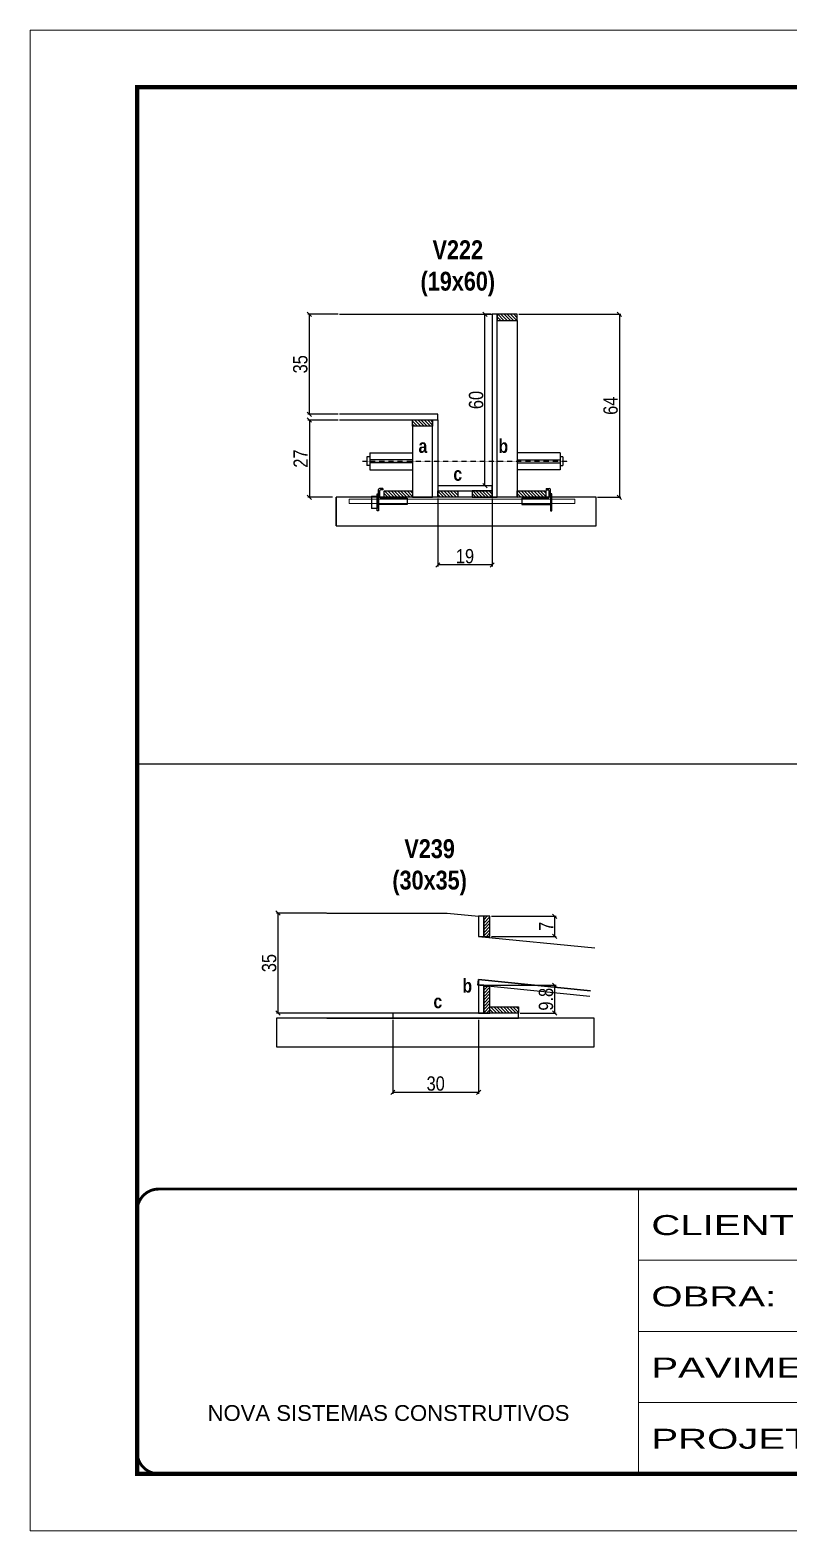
# Model space of a CAD drawing. Extents: x 3309 to 9590, y -2522 to 15424.
# Drawn here: x 4908 to 5439, y 10112 to 11162 of the extents above; entities that cross this region are included whole.
import ezdxf

# ---------------------------------------------------------------- set-up
doc = ezdxf.new("R2010")
doc.units = 0
for name, pattern in [('CONTINUO', [0]), ('DASHED', [0.75, 0.5, -0.25]), ('HIDDEN', [0.375, 0.25, -0.125])]:
    doc.linetypes.add(name, pattern=pattern)
for name, color, linetype in [('barrote', 251, 'Continuous'), ('COTA', 241, 'Continuous'), ('detalhes', 4, 'Continuous'), ('NOMENCLATURA', 7, 'Continuous'), ('Painéis', 200, 'Continuous'), ('presilha', 1, 'Continuous'), ('SARR_2.2x10', 60, 'Continuous'), ('SARR_2.2x7', 40, 'Continuous'), ('SARR_3.5x7', 81, 'Continuous'), ('TENSOR', 3, 'Continuous')]:
    doc.layers.add(name, color=color, linetype=linetype)
for name, color, linetype, lineweight in [('CONCRETO', 251, 'Continuous', 25), ('Folhas', 255, 'Continuous', 9), ('SARRAFO DE PRESSAO', 251, 'DASHED', 9), ('SCO-___-LAJ', 2, 'Continuous', 0)]:
    doc.layers.add(name, color=color, linetype=linetype, lineweight=lineweight)
doc.styles.add('ARIAL', font='arial.ttf')
doc.styles.add('COTA TECNICA 2X', font='techl___.ttf', dxfattribs={"height": 10})
doc.styles.add('TECNICA', font='techb___.ttf', dxfattribs={"height": 10})
doc.styles.add('Tecnologia', font='')
doc.styles.get('Tecnologia').set_extended_font_data('Forgotten Futurist')
doc.dimstyles.new('SECAO', dxfattribs={"dimscale": 0.333333, "dimtxt": 5, "dimasz": 9, "dimexe": 3, "dimexo": 3, "dimgap": 3, "dimtad": 1, "dimdec": 1, "dimlfac": 0.5, "dimzin": 12, "dimdsep": 46, "dimtxsty": 'COTA TECNICA 2X', "dimblk1": 'OBLIQUE', "dimblk2": 'OBLIQUE', "dimsah": 1, "dimcen": 0.9, "dimclrd": 4, "dimclre": 4, "dimclrt": 240, "dimadec": 1, "dimazin": 3, "dimtfac": 1, "dimtdec": 1, "dimtmove": 0, "dimatfit": 3, "dimfxl": 1, "dimtolj": 1, "dimtzin": 12, "dimarcsym": 0})
pattern_1 = [(135, (38428.7128, -112676.833), (-1.122532015, -1.122532015), [])]

# ---------------------------------------------------------------- blocks, each defined once
blk = doc.blocks.new('9999999999')
at = {"color": 30, "linetype": 'CONTINUO'}
for p, q in [((98564.6, 34230.2), (98564.6, 34429.4)), ((98564.6, 34379.6), (99584, 34379.6)), ((98564.6, 34329.8), (99488, 34329.8)), ((98564.6, 34280), (99488, 34280))]:
    blk.add_line(p, q, dxfattribs=at)
at = {"color": 30, "linetype": 'CONTINUO', "const_width": 2}
blk.add_lwpolyline([(99584, 34230.2), (99584, 34414.4, 0.414214), (99569, 34429.4), (98229, 34429.4, 0.414214), (98214, 34414.4), (98214, 34245.2, 0.414214), (98229, 34230.2), (99584, 34230.2)], format="xyb", dxfattribs=at)
at = {"layer": 'Folhas'}
blk.add_lwpolyline([(98139, 34190.2), (99624, 34190.2), (99624, 35240.2), (98139, 35240.2)], close=True, dxfattribs=at)
at = {"layer": 'Folhas', "color": 30, "const_width": 3}
blk.add_lwpolyline([(98214, 34230.2), (99584, 34230.2), (99584, 35200.2), (98214, 35200.2)], close=True, dxfattribs=at)
at = {"color": 7, "linetype": 'Continuous', "ltscale": 5, "style": 'ARIAL'}
blk.add_text('NOVA SISTEMAS CONSTRUTIVOS', height=11.059, dxfattribs=at).set_placement((98263.2, 34267.2))
at = {"layer": 'Folhas', "color": 7, "style": 'Tecnologia', "width": 1.5}
for s, p in [('CLIENTE:', (98573.7, 34397.2)), ('OBRA:', (98573.7, 34347.3)), ('PAVIMENTO:', (98573.7, 34297.5)), ('PROJETO:', (98573.7, 34247.7))]:
    blk.add_text(s, height=14, dxfattribs=at).set_placement(p)
blk = doc.blocks.new('_Oblique')
at = {"color": 0, "linetype": 'ByBlock', "lineweight": -2}
blk.add_line((-0.5, -0.5), (0.5, 0.5), dxfattribs=at)
blk = doc.blocks.new('*D385')
at = {"layer": 'COTA', "color": 4, "lineweight": -2, "transparency": 16777216}
for p, q in [((5193.2, 10834.3), (5193.2, 10786.9)), ((5231.2, 10834.3), (5231.2, 10786.9)), ((5231.2, 10787.9), (5193.2, 10787.9))]:
    blk.add_line(p, q, dxfattribs=at)
at = {"layer": 'Defpoints', "color": 0, "transparency": 16777216}
for p in [(5193.2, 10835.3), (5231.2, 10835.3), (5193.2, 10787.9)]:
    blk.add_point(p, dxfattribs=at)
at = {"layer": 'COTA', "color": 4, "lineweight": -2, "transparency": 16777216, "xscale": 3, "yscale": 3, "zscale": 3, "rotation": 180}
blk.add_blockref('_Oblique', (5193.2, 10787.9), dxfattribs=at)
at = {"layer": 'COTA', "color": 4, "lineweight": -2, "transparency": 16777216, "xscale": 3, "yscale": 3, "zscale": 3}
blk.add_blockref('_Oblique', (5231.2, 10787.9), dxfattribs=at)
at = {"layer": 'COTA', "color": 240, "transparency": 16777216, "insert": (5212.2, 10794), "char_height": 10, "attachment_point": 5, "style": 'COTA TECNICA 2X'}
blk.add_mtext('\\A1;19', dxfattribs=at)
blk = doc.blocks.new('PRESILHA METÁLICA 1')
at = {"layer": 'presilha'}
for p, q in [((7.5, 10.6), (7.5, 19.9)), ((12, 21), (8.6, 21)), ((9, 11.6), (9, 18.9)), ((12, 19.5), (9.6, 19.5)), ((12, 21), (12, 19.5)), ((0, 13), (6, 13)), ((0, 13), (0, 0)), ((6, 0), (0, 0)), ((6, 15.5), (7.5, 15.5)), ((6, -2.5), (6, 15.5)), ((6, 13), (6, 0)), ((7.5, 15.5), (7.5, -2.5)), ((37.5, 4.1), (7.5, 4.1)), ((37.5, 11), (9.6, 11)), ((37.5, 11), (37.5, 4.1)), ((7.5, -2.5), (6, -2.5))]:
    blk.add_line(p, q, dxfattribs=at)
for centre, radius, start, end in [((8.6, 19.9), 1.14, 90, 180), ((9.6, 18.9), 0.57, 90, 180), ((9.6, 11.6), 0.57, 180, 270)]:
    blk.add_arc(centre, radius, start, end, dxfattribs=at)
blk = doc.blocks.new('PRESILHA METÁLICA 2')
at = {"layer": 'presilha'}
for p, q in [((-5.2, 23.5), (-5.2, 22)), ((-5.2, 23.5), (-1.9, 23.5)), ((-5.2, 22), (-2.8, 22)), ((-2.2, 14.1), (-2.2, 21.4)), ((0.8, 18), (-0.8, 18)), ((-0.8, 18), (-0.8, 0)), ((-0.8, 14.6), (-0.8, 22.4)), ((0.8, 0), (0.8, 18)), ((-30.8, 13.5), (-30.8, 6.6)), ((-30.8, 13.5), (-2.8, 13.5)), ((-30.8, 6.6), (-0.8, 6.6)), ((-0.8, 0), (0.8, 0))]:
    blk.add_line(p, q, dxfattribs=at)
for centre, radius, start, end in [((-2.8, 21.4), 0.57, 0, 90), ((-1.9, 22.4), 1.14, 0, 90), ((-2.8, 14.1), 0.57, 270, 0)]:
    blk.add_arc(centre, radius, start, end, dxfattribs=at)
blk = doc.blocks.new('*D386')
at = {"layer": 'COTA', "color": 4, "lineweight": -2, "transparency": 16777216}
for p, q in [((5249.8, 10963.3), (5321.2, 10963.3)), ((5320.2, 10963.3), (5320.2, 10835.3)), ((5305, 10835.3), (5321.2, 10835.3))]:
    blk.add_line(p, q, dxfattribs=at)
at = {"layer": 'Defpoints', "color": 0, "transparency": 16777216}
for p in [(5248.8, 10963.3), (5304, 10835.3), (5320.2, 10835.3)]:
    blk.add_point(p, dxfattribs=at)
at = {"layer": 'COTA', "color": 4, "lineweight": -2, "transparency": 16777216, "xscale": 3, "yscale": 3, "zscale": 3}
for p, rotation in [((5320.2, 10963.3), 90), ((5320.2, 10835.3), 270)]:
    blk.add_blockref('_Oblique', p, dxfattribs=dict(at, rotation=rotation))
at = {"layer": 'COTA', "color": 240, "transparency": 16777216, "insert": (5314.1, 10899.3), "char_height": 10, "attachment_point": 5, "rotation": 90, "style": 'COTA TECNICA 2X'}
blk.add_mtext('\\A1;64', dxfattribs=at)
blk = doc.blocks.new('*D387')
at = {"layer": 'COTA', "color": 4, "lineweight": -2, "transparency": 16777216}
for p, q in [((5123.5, 10889.3), (5102.3, 10889.3)), ((5103.3, 10889.3), (5103.3, 10835.3)), ((5119.4, 10835.3), (5102.3, 10835.3))]:
    blk.add_line(p, q, dxfattribs=at)
at = {"layer": 'Defpoints', "color": 0, "transparency": 16777216}
for p in [(5124.5, 10889.3), (5103.3, 10835.3), (5120.4, 10835.3)]:
    blk.add_point(p, dxfattribs=at)
at = {"layer": 'COTA', "color": 4, "lineweight": -2, "transparency": 16777216, "xscale": 3, "yscale": 3, "zscale": 3}
for p, rotation in [((5103.3, 10889.3), 90), ((5103.3, 10835.3), 270)]:
    blk.add_blockref('_Oblique', p, dxfattribs=dict(at, rotation=rotation))
at = {"layer": 'COTA', "color": 240, "transparency": 16777216, "insert": (5097.2, 10862.3), "char_height": 10, "attachment_point": 5, "rotation": 90, "style": 'COTA TECNICA 2X'}
blk.add_mtext('\\A1;27', dxfattribs=at)
blk = doc.blocks.new('*D383')
at = {"layer": 'COTA', "color": 4, "lineweight": -2, "transparency": 16777216}
for p, q in [((5230.2, 10963.3), (5225.1, 10963.3)), ((5226.1, 10843.3), (5226.1, 10963.3)), ((5230.2, 10843.3), (5225.1, 10843.3))]:
    blk.add_line(p, q, dxfattribs=at)
at = {"layer": 'Defpoints', "color": 0, "transparency": 16777216}
for p in [(5226.1, 10963.3), (5231.2, 10963.3), (5231.2, 10843.3)]:
    blk.add_point(p, dxfattribs=at)
at = {"layer": 'COTA', "color": 4, "lineweight": -2, "transparency": 16777216, "xscale": 3, "yscale": 3, "zscale": 3}
for p, rotation in [((5226.1, 10963.3), 90), ((5226.1, 10843.3), 270)]:
    blk.add_blockref('_Oblique', p, dxfattribs=dict(at, rotation=rotation))
at = {"layer": 'COTA', "color": 240, "transparency": 16777216, "insert": (5220, 10903.3), "char_height": 10, "attachment_point": 5, "rotation": 90, "style": 'COTA TECNICA 2X'}
blk.add_mtext('\\A1;60', dxfattribs=at)
blk = doc.blocks.new('*D384')
at = {"layer": 'COTA', "color": 4, "lineweight": -2, "transparency": 16777216}
for p, q in [((5123.5, 10963.3), (5102.3, 10963.3)), ((5103.3, 10893.3), (5103.3, 10963.3)), ((5123.5, 10893.3), (5102.3, 10893.3))]:
    blk.add_line(p, q, dxfattribs=at)
at = {"layer": 'Defpoints', "color": 0, "transparency": 16777216}
for p in [(5103.3, 10963.3), (5124.5, 10963.3), (5124.5, 10893.3)]:
    blk.add_point(p, dxfattribs=at)
at = {"layer": 'COTA', "color": 4, "lineweight": -2, "transparency": 16777216, "xscale": 3, "yscale": 3, "zscale": 3}
for p, rotation in [((5103.3, 10963.3), 90), ((5103.3, 10893.3), 270)]:
    blk.add_blockref('_Oblique', p, dxfattribs=dict(at, rotation=rotation))
at = {"layer": 'COTA', "color": 240, "transparency": 16777216, "insert": (5097, 10928.3), "char_height": 10, "attachment_point": 5, "rotation": 90, "style": 'COTA TECNICA 2X'}
blk.add_mtext('\\A1;35', dxfattribs=at)
blk = doc.blocks.new('*D444')
at = {"layer": 'COTA', "color": 4, "lineweight": -2, "transparency": 16777216}
for p, q in [((5161.7, 10469.8), (5161.7, 10417.9)), ((5221.7, 10469.8), (5221.7, 10417.9)), ((5221.7, 10418.9), (5161.7, 10418.9))]:
    blk.add_line(p, q, dxfattribs=at)
at = {"layer": 'Defpoints', "color": 0, "transparency": 16777216}
for p in [(5161.7, 10470.8), (5221.7, 10470.8), (5161.7, 10418.9)]:
    blk.add_point(p, dxfattribs=at)
at = {"layer": 'COTA', "color": 4, "lineweight": -2, "transparency": 16777216, "xscale": 3, "yscale": 3, "zscale": 3, "rotation": 180}
blk.add_blockref('_Oblique', (5161.7, 10418.9), dxfattribs=at)
at = {"layer": 'COTA', "color": 4, "lineweight": -2, "transparency": 16777216, "xscale": 3, "yscale": 3, "zscale": 3}
blk.add_blockref('_Oblique', (5221.7, 10418.9), dxfattribs=at)
at = {"layer": 'COTA', "color": 240, "transparency": 16777216, "insert": (5191.7, 10425.1), "char_height": 10, "attachment_point": 5, "style": 'COTA TECNICA 2X'}
blk.add_mtext('\\A1;30', dxfattribs=at)
blk = doc.blocks.new('*D447')
at = {"layer": 'COTA', "color": 4, "lineweight": -2, "transparency": 16777216}
for p, q in [((5115.4, 10544.4), (5080.4, 10544.4)), ((5081.4, 10474.4), (5081.4, 10544.4)), ((5115.4, 10474.4), (5080.4, 10474.4))]:
    blk.add_line(p, q, dxfattribs=at)
at = {"layer": 'Defpoints', "color": 0, "transparency": 16777216}
for p in [(5081.4, 10544.4), (5116.4, 10544.4), (5116.4, 10474.4)]:
    blk.add_point(p, dxfattribs=at)
at = {"layer": 'COTA', "color": 4, "lineweight": -2, "transparency": 16777216, "xscale": 3, "yscale": 3, "zscale": 3}
for p, rotation in [((5081.4, 10544.4), 90), ((5081.4, 10474.4), 270)]:
    blk.add_blockref('_Oblique', p, dxfattribs=dict(at, rotation=rotation))
at = {"layer": 'COTA', "color": 240, "transparency": 16777216, "insert": (5075.2, 10509.4), "char_height": 10, "attachment_point": 5, "rotation": 90, "style": 'COTA TECNICA 2X'}
blk.add_mtext('\\A1;35', dxfattribs=at)
blk = doc.blocks.new('*D448')
at = {"layer": 'COTA', "color": 4, "lineweight": -2, "transparency": 16777216}
for p, q in [((5222.7, 10493.9), (5276, 10493.9)), ((5275, 10474.4), (5275, 10493.9)), ((5250.7, 10474.4), (5276, 10474.4))]:
    blk.add_line(p, q, dxfattribs=at)
at = {"layer": 'Defpoints', "color": 0, "transparency": 16777216}
for p in [(5221.7, 10493.9), (5275, 10493.9), (5249.7, 10474.4)]:
    blk.add_point(p, dxfattribs=at)
at = {"layer": 'COTA', "color": 4, "lineweight": -2, "transparency": 16777216, "xscale": 3, "yscale": 3, "zscale": 3}
for p, rotation in [((5275, 10493.9), 90), ((5275, 10474.4), 270)]:
    blk.add_blockref('_Oblique', p, dxfattribs=dict(at, rotation=rotation))
at = {"layer": 'COTA', "color": 240, "transparency": 16777216, "insert": (5268.9, 10484.1), "char_height": 10, "attachment_point": 5, "rotation": 90, "style": 'COTA TECNICA 2X'}
blk.add_mtext('\\A1;9.8', dxfattribs=at)
blk = doc.blocks.new('*D449')
at = {"layer": 'COTA', "color": 4, "lineweight": -2, "transparency": 16777216}
for p, q in [((5230.7, 10542.2), (5276, 10542.2)), ((5275, 10528.1), (5275, 10542.2)), ((5230.7, 10528.1), (5276, 10528.1))]:
    blk.add_line(p, q, dxfattribs=at)
at = {"layer": 'Defpoints', "color": 0, "transparency": 16777216}
for p in [(5229.7, 10542.2), (5275, 10542.2), (5229.7, 10528.1)]:
    blk.add_point(p, dxfattribs=at)
at = {"layer": 'COTA', "color": 4, "lineweight": -2, "transparency": 16777216, "xscale": 3, "yscale": 3, "zscale": 3}
for p, rotation in [((5275, 10542.2), 90), ((5275, 10528.1), 270)]:
    blk.add_blockref('_Oblique', p, dxfattribs=dict(at, rotation=rotation))
at = {"layer": 'COTA', "color": 240, "transparency": 16777216, "insert": (5269, 10535.1), "char_height": 10, "attachment_point": 5, "rotation": 90, "style": 'COTA TECNICA 2X'}
blk.add_mtext('\\A1;7', dxfattribs=at)

msp = doc.modelspace()

# ---------------------------------------------------------------- hatches: boundary and pattern name
at = {"layer": 'SARR_2.2x10'}
h = msp.add_hatch(dxfattribs=at)
h.set_pattern_fill('ANSI31', color=256, scale=0.5, angle=90)
h.set_pattern_definition([(135, (38349.1128, -112676.833), (-1.122532015, -1.122532015), [])])
h.paths.add_polyline_path([(5155.57, 10839.74), (5155.57, 10835.34), (5175.57, 10835.34), (5175.57, 10839.74)])
h = msp.add_hatch(dxfattribs=at)
h.set_pattern_fill('ANSI31', color=256, scale=0.5, angle=90)
h.set_pattern_definition([(135, (38442.3128, -112676.833), (-1.122532015, -1.122532015), [])])
h.paths.add_polyline_path([(5248.77, 10839.74), (5248.77, 10835.34), (5268.77, 10835.34), (5268.77, 10839.74)])
h = msp.add_hatch(dxfattribs=at)
h.set_pattern_fill('ANSI31', color=256, scale=0.5, angle=90)
h.set_pattern_definition([(135, (38423.2128, -113037.8102), (-1.122532015, -1.122532015), [])])
h.paths.add_polyline_path([(5229.67, 10478.76), (5229.67, 10474.36), (5249.67, 10474.36), (5249.67, 10478.76)])
at = {"layer": 'SARR_2.2x7'}
h = msp.add_hatch(dxfattribs=at)
h.set_pattern_fill('ANSI31', color=256, scale=0.5, angle=90)
h.set_pattern_definition([(135, (38363.1128, -112553.233), (-1.122532015, -1.122532015), [])])
h.paths.add_polyline_path([(5234.77, 10963.34), (5234.77, 10958.94), (5248.77, 10958.94), (5248.77, 10963.34)])
h = msp.add_hatch(dxfattribs=at)
h.set_pattern_fill('ANSI31', color=256, scale=0.5, angle=90)
h.set_pattern_definition([(135, (38343.1128, -112627.233), (-1.122532015, -1.122532015), [])])
h.paths.add_polyline_path([(5189.57, 10889.34), (5189.57, 10884.94), (5175.57, 10884.94), (5175.57, 10889.34)])
h = msp.add_hatch(dxfattribs=at)
h.set_pattern_fill('ANSI31', color=256, scale=0.5, angle=90)
h.set_pattern_definition(pattern_1)
h.paths.add_polyline_path([(5207.17, 10835.34), (5207.17, 10839.74), (5193.17, 10839.74), (5193.17, 10835.34)])
h = msp.add_hatch(dxfattribs=at)
h.set_pattern_fill('ANSI31', color=256, scale=0.5, angle=90)
h.set_pattern_definition(pattern_1)
h.paths.add_polyline_path([(5217.17, 10839.74), (5217.17, 10835.34), (5231.17, 10835.34), (5231.17, 10839.74)])
h = msp.add_hatch(dxfattribs=at)
h.set_pattern_fill('ANSI31', color=256, scale=0.5, angle=180)
h.set_pattern_definition([(225, (128741.8438, 43656.4283), (1.122532015, -1.122532015), [])])
h.paths.add_polyline_path([(5229.67, 10542.16), (5225.27, 10542.16), (5225.27, 10528.09), (5229.67, 10528.09)])
h = msp.add_hatch(dxfattribs=at)
h.set_pattern_fill('ANSI31', color=256, scale=0.5, angle=180)
h.set_pattern_definition([(225, (128741.8438, 43602.6981), (1.122532015, -1.122532015), [])])
h.paths.add_polyline_path([(5225.27, 10474.36), (5229.67, 10474.36), (5229.67, 10493.12), (5225.27, 10493.12)])

# ---------------------------------------------------------------- linework, layer by layer
at = {"ltscale": 3}
for p, q in [((5143.57, 10863.47), (5143.57, 10857.47)), ((5145.57, 10863.47), (5143.57, 10863.47)), ((5145.57, 10857.47), (5143.57, 10857.47)), ((5145.57, 10866.47), (5145.57, 10854.47)), ((5145.57, 10866.47), (5175.57, 10866.47)), ((5175.57, 10861.47), (5145.57, 10861.47)), ((5175.57, 10859.47), (5145.57, 10859.47)), ((5278.77, 10866.47), (5248.77, 10866.47)), ((5248.77, 10861.47), (5278.77, 10861.47)), ((5248.77, 10859.47), (5278.77, 10859.47)), ((5278.77, 10866.47), (5278.77, 10854.47)), ((5280.77, 10863.47), (5278.77, 10863.47)), ((5278.77, 10857.47), (5280.77, 10857.47)), ((5280.77, 10863.47), (5280.77, 10857.47)), ((5145.57, 10854.47), (5175.57, 10854.47)), ((5278.77, 10854.47), (5248.77, 10854.47))]:
    msp.add_line(p, q, dxfattribs=at)
at = {"layer": 'barrote'}
for points in [[(5122.12, 10815.34), (5304.04, 10815.34), (5304.04, 10835.34), (5122.12, 10835.34)], [(5080.27, 10450.76), (5302.63, 10450.76), (5302.63, 10470.76), (5080.27, 10470.76)]]:
    msp.add_lwpolyline(points, close=True, dxfattribs=at)
at = {"layer": 'CONCRETO', "linetype": 'Continuous'}
msp.add_line((5124.48, 10963.34), (5231.17, 10963.34), dxfattribs=at)
for points in [[(5115.62, 10544.36), (5199.67, 10544.36), (5221.67, 10542.16), (5221.67, 10528.09), (5302.93, 10519.96)], [(5299.95, 10490.11), (5221.67, 10497.94), (5221.67, 10474.36), (5115.62, 10474.36)]]:
    msp.add_lwpolyline(points, dxfattribs=at)
at = {"layer": 'COTA'}
msp.add_line((4982.87, 10648.9), (6352.87, 10648.9), dxfattribs=at)
at = {"layer": 'detalhes', "color": 250}
msp.add_line((5122.12, 10815.34), (5122.12, 10835.34), dxfattribs=at)
at = {"layer": 'Painéis', "linetype": 'Continuous'}
msp.add_line((5161.67, 10474.36), (5161.67, 10470.76), dxfattribs=at)
for points in [[(5234.77, 10835.34), (5234.77, 10963.34), (5231.17, 10963.34), (5231.17, 10835.34)], [(5189.57, 10835.34), (5189.57, 10889.34), (5193.17, 10889.34), (5193.17, 10835.34)], [(5231.17, 10843.34), (5193.17, 10843.34), (5193.17, 10839.74), (5231.17, 10839.74)], [(5225.27, 10528.09), (5225.27, 10542.16), (5221.67, 10542.16), (5221.67, 10528.09)], [(5225.27, 10474.36), (5225.27, 10493.92), (5221.67, 10493.92), (5221.67, 10474.36)]]:
    msp.add_lwpolyline(points, close=True, dxfattribs=at)
at = {"layer": 'Painéis', "linetype": 'Continuous', "elevation": 0}
msp.add_lwpolyline([(5124.48, 10889.34), (5193.17, 10889.34), (5193.17, 10893.34), (5124.48, 10893.34)], dxfattribs=at)
at = {"layer": 'Painéis', "linetype": 'Continuous'}
for points in [[(5299.55, 10486.13), (5221.28, 10493.96), (5221.67, 10497.94), (5299.95, 10490.11)], [(5115.62, 10470.76), (5249.67, 10470.76), (5249.67, 10474.36), (5115.62, 10474.36)]]:
    msp.add_lwpolyline(points, dxfattribs=at)
at = {"layer": 'SARR_2.2x10'}
for points in [[(5155.57, 10839.74), (5175.57, 10839.74), (5175.57, 10835.34), (5155.57, 10835.34)], [(5248.77, 10839.74), (5268.77, 10839.74), (5268.77, 10835.34), (5248.77, 10835.34)], [(5229.67, 10478.76), (5249.67, 10478.76), (5249.67, 10474.36), (5229.67, 10474.36)]]:
    msp.add_lwpolyline(points, close=True, dxfattribs=at)
at = {"layer": 'SARR_2.2x7', "elevation": 0}
for points in [[(5248.77, 10963.34), (5234.77, 10963.34), (5234.77, 10958.94), (5248.77, 10958.94)], [(5175.57, 10889.34), (5189.57, 10889.34), (5189.57, 10884.94), (5175.57, 10884.94)]]:
    msp.add_lwpolyline(points, close=True, dxfattribs=at)
at = {"layer": 'SARR_2.2x7'}
for points in [[(5193.17, 10839.74), (5207.17, 10839.74), (5207.17, 10835.34), (5193.17, 10835.34)], [(5231.17, 10839.74), (5217.17, 10839.74), (5217.17, 10835.34), (5231.17, 10835.34)], [(5225.27, 10542.16), (5225.27, 10528.09), (5229.67, 10528.09), (5229.67, 10542.16)], [(5225.27, 10493.12), (5225.27, 10474.36), (5229.67, 10474.36), (5229.67, 10493.12)]]:
    msp.add_lwpolyline(points, close=True, dxfattribs=at)
at = {"layer": 'SARR_3.5x7'}
for points in [[(5234.77, 10958.94), (5248.77, 10958.94), (5248.77, 10835.34), (5234.77, 10835.34)], [(5189.57, 10884.94), (5175.57, 10884.94), (5175.57, 10835.34), (5189.57, 10835.34)]]:
    msp.add_lwpolyline(points, close=True, dxfattribs=at)
at = {"layer": 'SCO-___-LAJ', "color": 1}
msp.add_lwpolyline([(5131.12, 10834), (5288.96, 10834), (5288.96, 10830.8), (5131.12, 10830.8)], close=True, dxfattribs=at)
at = {"layer": 'TENSOR', "linetype": 'HIDDEN', "ltscale": 0.5}
msp.add_line((5140.57, 10860.47), (5284.08, 10860.47), dxfattribs=at)

# ---------------------------------------------------------------- block references
at = {"layer": 'presilha', "xscale": 0.6666666666666666, "yscale": 0.6666666666666666, "zscale": 0.6666666666666666}
for name, p in [('PRESILHA METÁLICA 1', (5146.71, 10827.37)), ('PRESILHA METÁLICA 2', (5272.45, 10825.7))]:
    msp.add_blockref(name, p, dxfattribs=at)
at = {"layer": 'SARRAFO DE PRESSAO', "color": 6, "linetype": 'ByBlock'}
msp.add_blockref('9999999999', (-93231.11, -24078.07), dxfattribs=at)

# ---------------------------------------------------------------- texts
at = {"layer": 'detalhes', "style": 'TECNICA'}
for s, p in [('a', (5179.7, 10866.32)), ('b', (5235.67, 10866.31)), ('c', (5204.07, 10846.81)), ('b', (5210.45, 10488.79)), ('c', (5190.14, 10477.83))]:
    msp.add_text(s, height=9.6, dxfattribs=at).set_placement(p)
at = {"layer": 'NOMENCLATURA', "char_height": 13.2, "attachment_point": 2, "style": 'TECNICA'}
for s, insert in [('V222\\P(19x60)', (5207.17, 11015.03)), ('V239\\P(30x35)', (5187.45, 10596.05))]:
    msp.add_mtext_dynamic_manual_height_columns(s, width=300.2766, gutter_width=1, heights=[0], dxfattribs=dict(at, insert=insert))

# ---------------------------------------------------------------- dimensions: what is measured, and where the dimension line sits
at = {"layer": 'COTA'}
for base, p1, p2, picture, middle in [((5103.26, 10963.34), (5124.48, 10893.34), (5124.48, 10963.34), '*D384', (5097.04, 10928.34)), ((5226.1, 10963.34), (5231.17, 10843.34), (5231.17, 10963.34), '*D383', (5220, 10903.34)), ((5320.22, 10835.34, 0), (5248.77, 10963.34), (5303.99, 10835.34, 0), '*D386', (5314.12, 10899.34, 0)), ((5103.26, 10835.34, 0), (5124.48, 10889.34), (5120.36, 10835.34, 0), '*D387', (5097.18, 10862.34, 0)), ((5081.42, 10544.36), (5116.39, 10474.36), (5116.39, 10544.36), '*D447', (5075.2, 10509.36)), ((5275.04, 10542.16), (5229.67, 10528.09), (5229.67, 10542.16), '*D449', (5268.97, 10535.12))]:
    dim = msp.add_linear_dim(base=base, p1=p1, p2=p2, angle=90, dimstyle='SECAO', dxfattribs=at)
    dim.commit()
    dim.dimension.update_dxf_attribs({"geometry": picture, "text_midpoint": middle})
for base, p1, p2, angle, picture, middle in [((5193.17, 10787.86), (5231.17, 10835.34), (5193.17, 10835.34), 180, '*D385', (5212.17, 10787.86)), ((5275.04, 10493.92), (5249.67, 10474.36), (5221.67, 10493.92), 90, '*D448', (5275.04, 10484.14)), ((5161.67, 10418.89), (5221.67, 10470.76), (5161.67, 10470.76), 180, '*D444', (5191.67, 10418.89))]:
    dim = msp.add_linear_dim(base=base, p1=p1, p2=p2, angle=angle, dimstyle='SECAO', dxfattribs=at)
    dim.commit()
    dim.dimension.update_dxf_attribs({"geometry": picture, "text_midpoint": middle, "dimtype": 160})

doc.saveas('drawing.dxf')
